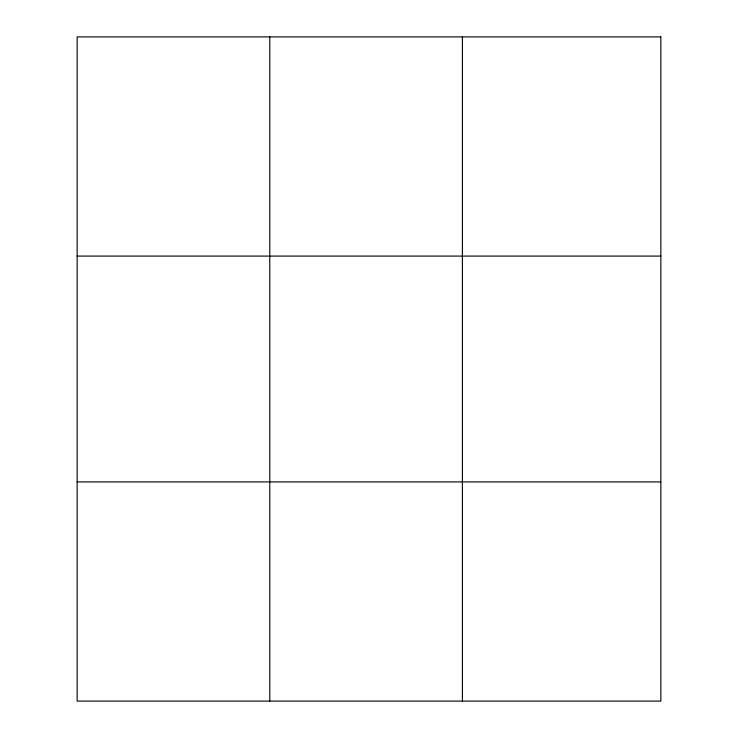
<?xml version="1.0" encoding="UTF-8"?>
<svg xmlns="http://www.w3.org/2000/svg" width="738" height="738" viewBox="0 0 738 738"><rect width="100%" height="100%" fill="white"/><g stroke="black" fill="none" stroke-linecap="round" stroke-linejoin="round"><path stroke-width="1.11" d="M269.776 36.9L269.776 701.1M462.394 36.9L462.394 701.1M77.149 256.086L660.851 256.086M77.149 481.914L660.851 481.914M660.851 36.9L660.851 701.1L77.149 701.1L77.149 36.9L660.851 36.9"/></g></svg>
